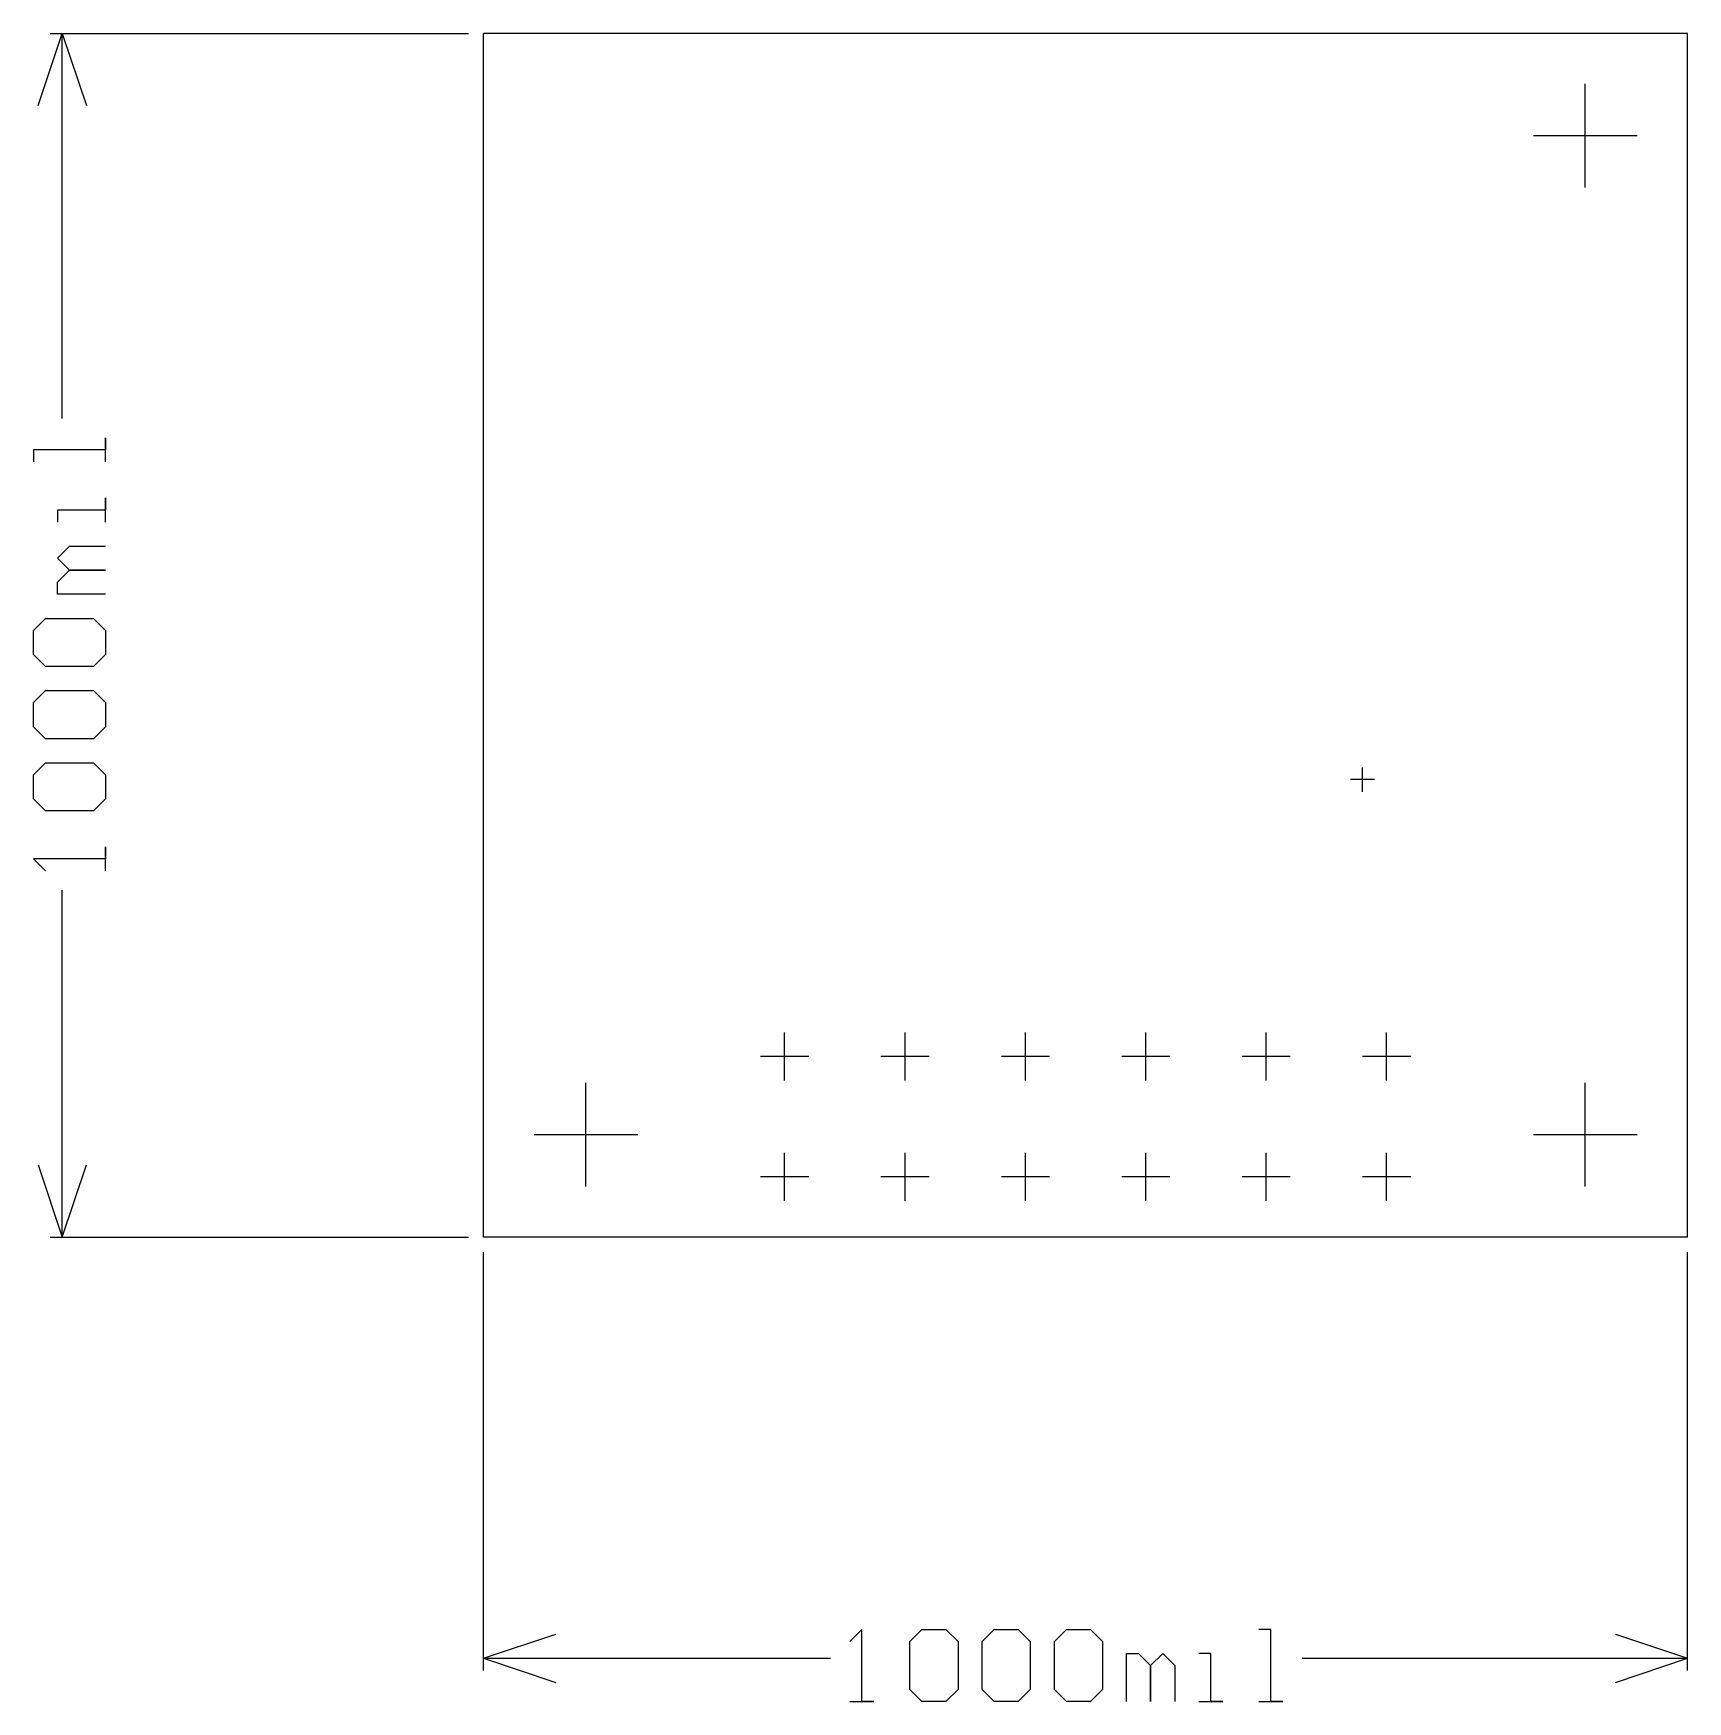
# Model space of a CAD drawing. Header units: millimetres. Extents: x 0.1 to 35, y 0.1 to 35.3.
import ezdxf

# ---------------------------------------------------------------- set-up
doc = ezdxf.new("R2010")
doc.units = ezdxf.units.MM

msp = doc.modelspace()

# ---------------------------------------------------------------- linework, layer by layer
at = {"color": 7, "linetype": 'Continuous'}
for p, q in [((0.1778, 33.7566), (0.6858, 35.2806)), ((0.4318, 35.2806), (9.2583, 35.2806)), ((0.6858, 35.2806), (1.1938, 33.7566)), ((0.6858, 27.15006), (0.6858, 35.2806)), ((9.5758, 9.8806), (9.5758, 35.2806)), ((34.9758, 35.2806), (9.5758, 35.2806)), ((34.9758, 9.8806), (34.9758, 35.2806)), ((32.8168, 32.0294), (32.8168, 34.2138)), ((33.909, 33.1216), (31.7246, 33.1216)), ((1.6002, 26.48966), (0.0762, 26.48966)), ((0.0762, 26.48966), (0.0762, 26.23566)), ((1.6002, 26.23566), (1.6002, 26.74366)), ((1.6002, 26.74366), (1.6002, 26.48966)), ((1.6002, 24.9682), (1.6002, 25.4762)), ((1.6002, 25.4762), (1.6002, 25.2222)), ((1.6002, 25.2222), (0.5842, 25.2222)), ((0.5842, 25.2222), (0.5842, 24.9682)), ((0.5842, 24.2062), (0.8382, 24.4602)), ((0.8382, 24.4602), (1.6002, 24.4602)), ((0.8382, 23.9522), (0.5842, 24.2062)), ((0.5842, 23.6982), (0.8382, 23.9522)), ((0.8382, 23.9522), (1.6002, 23.9522)), ((1.6002, 23.9522), (0.8382, 23.9522)), ((0.5842, 23.4442), (0.5842, 23.6982)), ((1.6002, 23.4442), (0.5842, 23.4442)), ((0.0762, 22.6822), (0.3302, 22.9362)), ((0.3302, 22.9362), (1.3462, 22.9362)), ((1.3462, 22.9362), (1.6002, 22.6822)), ((0.0762, 22.1742), (0.0762, 22.6822)), ((1.6002, 22.6822), (1.6002, 22.1742)), ((0.3302, 21.9202), (0.0762, 22.1742)), ((1.3462, 21.9202), (0.3302, 21.9202)), ((1.6002, 22.1742), (1.3462, 21.9202)), ((0.0762, 21.1582), (0.3302, 21.4122)), ((0.0762, 20.6502), (0.0762, 21.1582)), ((0.3302, 21.4122), (1.3462, 21.4122)), ((1.3462, 21.4122), (1.6002, 21.1582)), ((1.6002, 21.1582), (1.6002, 20.6502)), ((0.3302, 20.3962), (0.0762, 20.6502)), ((1.6002, 20.6502), (1.3462, 20.3962)), ((1.3462, 20.3962), (0.3302, 20.3962)), ((0.0762, 19.6342), (0.3302, 19.8882)), ((0.3302, 19.8882), (1.3462, 19.8882)), ((1.3462, 19.8882), (1.6002, 19.6342)), ((28.1178, 19.2786), (28.1178, 19.7866)), ((0.0762, 19.1262), (0.0762, 19.6342)), ((1.6002, 19.6342), (1.6002, 19.1262)), ((28.3718, 19.5326), (27.8638, 19.5326)), ((0.3302, 18.8722), (0.0762, 19.1262)), ((1.6002, 19.1262), (1.3462, 18.8722)), ((1.3462, 18.8722), (0.3302, 18.8722)), ((1.6002, 17.60474), (1.6002, 18.11274)), ((1.6002, 18.11274), (1.6002, 17.85874)), ((1.6002, 17.85874), (0.0762, 17.85874)), ((0.0762, 17.85874), (0.3302, 17.60474)), ((0.6858, 9.8806), (0.6858, 17.19834)), ((15.9258, 13.1826), (15.9258, 14.1986)), ((18.4658, 13.1826), (18.4658, 14.1986)), ((21.0058, 13.1826), (21.0058, 14.1986)), ((23.5458, 13.1826), (23.5458, 14.1986)), ((26.0858, 13.1826), (26.0858, 14.1986)), ((28.6258, 13.1826), (28.6258, 14.1986)), ((16.4338, 13.6906), (15.4178, 13.6906)), ((18.9738, 13.6906), (17.9578, 13.6906)), ((21.5138, 13.6906), (20.4978, 13.6906)), ((24.0538, 13.6906), (23.0378, 13.6906)), ((26.5938, 13.6906), (25.5778, 13.6906)), ((29.1338, 13.6906), (28.1178, 13.6906)), ((11.7348, 10.9474), (11.7348, 13.1318)), ((32.8168, 10.9474), (32.8168, 13.1318)), ((12.827, 12.0396), (10.6426, 12.0396)), ((33.909, 12.0396), (31.7246, 12.0396)), ((15.9258, 10.6426), (15.9258, 11.6586)), ((18.4658, 10.6426), (18.4658, 11.6586)), ((21.0058, 10.6426), (21.0058, 11.6586)), ((23.5458, 10.6426), (23.5458, 11.6586)), ((26.0858, 10.6426), (26.0858, 11.6586)), ((28.6258, 10.6426), (28.6258, 11.6586)), ((0.1778, 11.4046), (0.6858, 9.8806)), ((0.6858, 9.8806), (1.1938, 11.4046)), ((16.4338, 11.1506), (15.4178, 11.1506)), ((18.9738, 11.1506), (17.9578, 11.1506)), ((21.5138, 11.1506), (20.4978, 11.1506)), ((24.0538, 11.1506), (23.0378, 11.1506)), ((26.5938, 11.1506), (25.5778, 11.1506)), ((29.1338, 11.1506), (28.1178, 11.1506)), ((0.4318, 9.8806), (9.2583, 9.8806)), ((34.9758, 9.8806), (9.5758, 9.8806)), ((9.5758, 0.7366), (9.5758, 9.5631)), ((34.9758, 0.7366), (34.9758, 9.5631)), ((9.5758, 0.9906), (11.0998, 1.4986)), ((17.55394, 1.6002), (17.29994, 1.3462)), ((17.55394, 0.0762), (17.55394, 1.6002)), ((18.5674, 1.3462), (18.8214, 1.6002)), ((18.8214, 1.6002), (19.3294, 1.6002)), ((19.3294, 1.6002), (19.5834, 1.3462)), ((20.0914, 1.3462), (20.3454, 1.6002)), ((20.3454, 1.6002), (20.8534, 1.6002)), ((20.8534, 1.6002), (21.1074, 1.3462)), ((21.6154, 1.3462), (21.8694, 1.6002)), ((21.8694, 1.6002), (22.3774, 1.6002)), ((22.3774, 1.6002), (22.6314, 1.3462)), ((26.18486, 1.6002), (25.93086, 1.6002)), ((26.18486, 0.0762), (26.18486, 1.6002)), ((33.4518, 1.4986), (34.9758, 0.9906)), ((18.5674, 0.3302), (18.5674, 1.3462)), ((19.5834, 1.3462), (19.5834, 0.3302)), ((20.0914, 0.3302), (20.0914, 1.3462)), ((21.1074, 1.3462), (21.1074, 0.3302)), ((21.6154, 0.3302), (21.6154, 1.3462)), ((22.6314, 1.3462), (22.6314, 0.3302)), ((23.1394, 0.0762), (23.1394, 1.0922)), ((23.1394, 1.0922), (23.3934, 1.0922)), ((23.3934, 1.0922), (23.6474, 0.8382)), ((23.6474, 0.8382), (23.9014, 1.0922)), ((23.9014, 1.0922), (24.1554, 0.8382)), ((24.9174, 1.0922), (24.6634, 1.0922)), ((24.9174, 0.0762), (24.9174, 1.0922)), ((9.5758, 0.9906), (11.0998, 0.4826)), ((9.5758, 0.9906), (16.89354, 0.9906)), ((23.6474, 0.8382), (23.6474, 0.0762)), ((23.6474, 0.0762), (23.6474, 0.8382)), ((24.1554, 0.8382), (24.1554, 0.0762)), ((26.84526, 0.9906), (34.9758, 0.9906)), ((33.4518, 0.4826), (34.9758, 0.9906)), ((17.29994, 0.0762), (17.80794, 0.0762)), ((17.80794, 0.0762), (17.55394, 0.0762)), ((18.8214, 0.0762), (18.5674, 0.3302)), ((19.3294, 0.0762), (18.8214, 0.0762)), ((19.5834, 0.3302), (19.3294, 0.0762)), ((20.3454, 0.0762), (20.0914, 0.3302)), ((20.8534, 0.0762), (20.3454, 0.0762)), ((21.1074, 0.3302), (20.8534, 0.0762)), ((21.8694, 0.0762), (21.6154, 0.3302)), ((22.3774, 0.0762), (21.8694, 0.0762)), ((22.6314, 0.3302), (22.3774, 0.0762)), ((24.6634, 0.0762), (25.1714, 0.0762)), ((25.1714, 0.0762), (24.9174, 0.0762)), ((25.93086, 0.0762), (26.43886, 0.0762)), ((26.43886, 0.0762), (26.18486, 0.0762))]:
    msp.add_line(p, q, dxfattribs=at)

doc.saveas('drawing.dxf')
